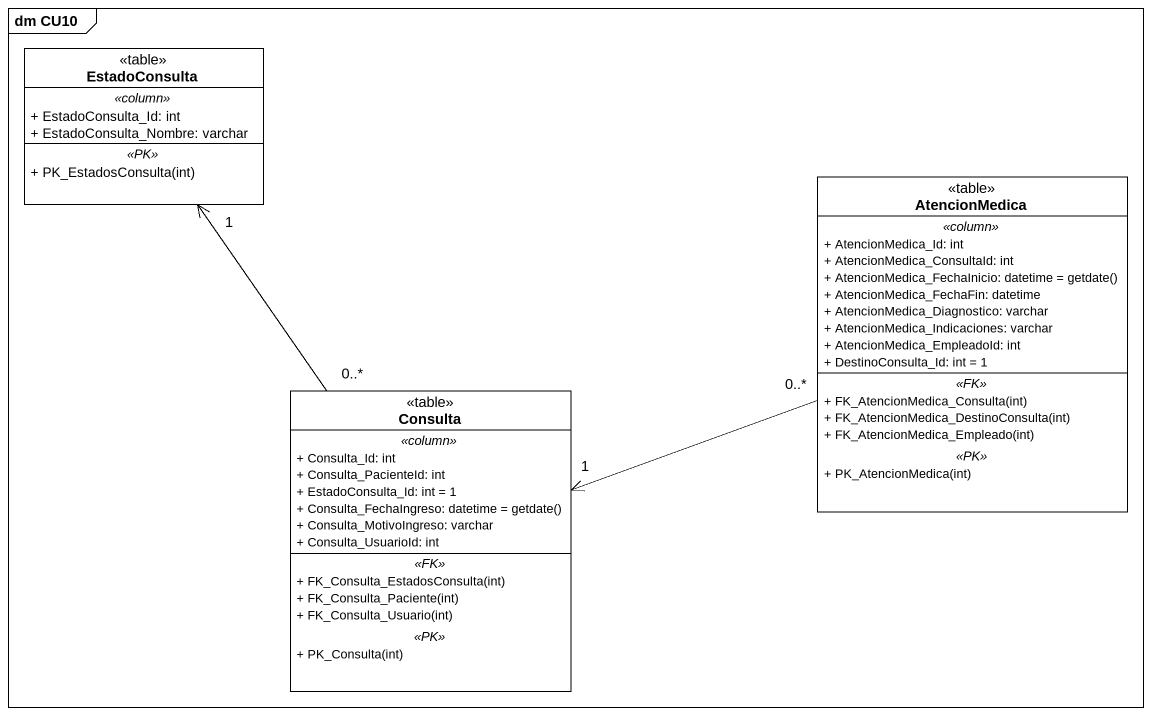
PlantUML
@startuml
mainframe dm CU10
hide circle
hide empty members
skinparam classAttributeIconSize 0
class EstadoConsulta <<table>> {
  .. <<column>> ..
  + EstadoConsulta_Id: int
  + EstadoConsulta_Nombre: varchar
  .. <<PK>> ..
  + PK_EstadosConsulta(int)
}
class AtencionMedica <<table>> {
  .. <<column>> ..
  + AtencionMedica_Id: int
  + AtencionMedica_ConsultaId: int
  {field} + AtencionMedica_FechaInicio: datetime = getdate()
  + AtencionMedica_FechaFin: datetime
  + AtencionMedica_Diagnostico: varchar
  + AtencionMedica_Indicaciones: varchar
  + AtencionMedica_EmpleadoId: int
  + DestinoConsulta_Id: int = 1
  .. <<FK>> ..
  + FK_AtencionMedica_Consulta(int)
  + FK_AtencionMedica_DestinoConsulta(int)
  + FK_AtencionMedica_Empleado(int)
  .. <<PK>> ..
  + PK_AtencionMedica(int)
}
class Consulta <<table>> {
  .. <<column>> ..
  + Consulta_Id: int
  + Consulta_PacienteId: int
  + EstadoConsulta_Id: int = 1
  {field} + Consulta_FechaIngreso: datetime = getdate()
  + Consulta_MotivoIngreso: varchar
  + Consulta_UsuarioId: int
  .. <<FK>> ..
  + FK_Consulta_EstadosConsulta(int)
  + FK_Consulta_Paciente(int)
  + FK_Consulta_Usuario(int)
  .. <<PK>> ..
  + PK_Consulta(int)
}
AtencionMedica "0..*" -left-> "1" Consulta
Consulta "0..*" -up-> "1" EstadoConsulta
@enduml
